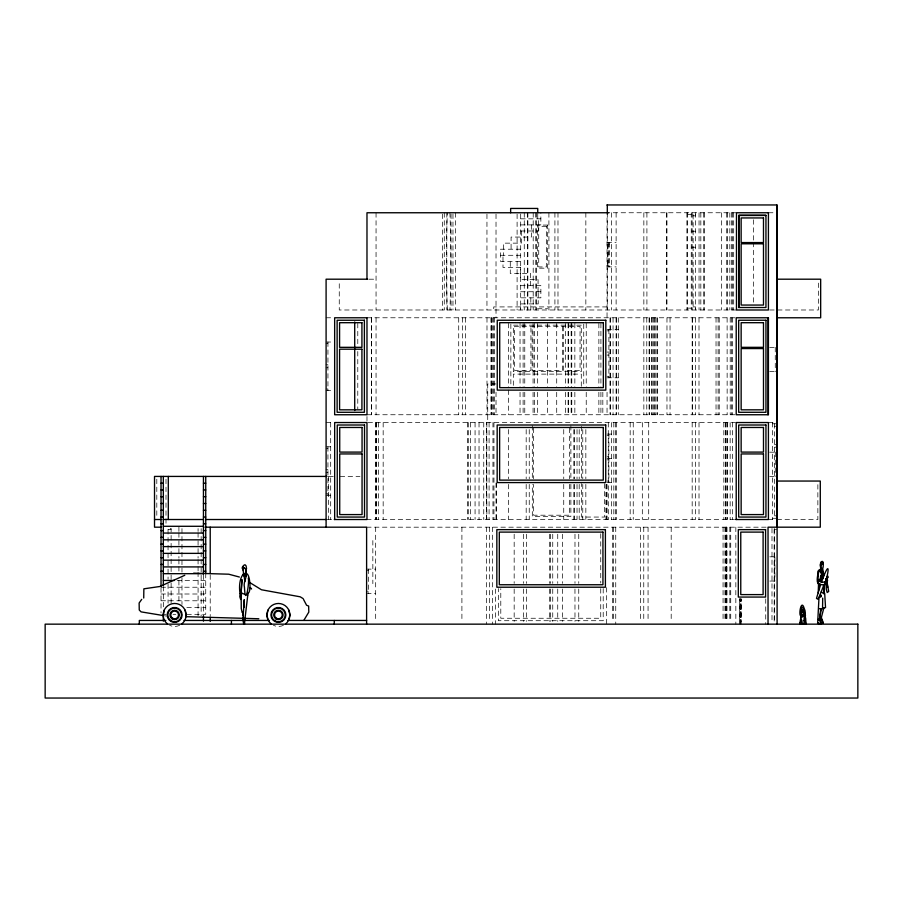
<?xml version="1.0" encoding="UTF-8"?>
<svg xmlns="http://www.w3.org/2000/svg" width="903" height="903" viewBox="0 0 903 903"><rect width="100%" height="100%" fill="white"/><g stroke="black" fill="none" stroke-linecap="round" stroke-linejoin="round"><path stroke-width="0.68" stroke-dasharray="4.51 3.39" d="M520.692 213.966L520.681 309.989L520.681 303.905L538.211 303.905L538.211 291.748M739.388 624.154L739.399 598.858M740.246 624.154L740.257 598.858L740.279 621.343M740.539 624.154L740.55 598.858L740.584 621.343M741.228 624.154L741.239 598.858L741.261 621.343M736.216 212.758L607.042 212.758L607.042 317.777M768.419 212.758L775.858 212.758M687.409 214.598L695.592 214.598M693.12 215.828L695.592 215.828M520.692 218.831L540.863 218.831M520.692 224.903L540.863 224.903L540.863 212.758M520.692 230.987L538.527 230.987L538.527 218.831M691.246 231.224L695.592 231.224M607.042 242.647L616.117 242.647M607.042 244.16L609.153 244.16M691.246 247.23L695.592 247.23M520.681 249.217L500.499 249.217L500.499 261.373L520.681 261.373M500.499 255.289L520.681 255.289M607.042 265.369L609.153 265.369M607.042 266.882L616.117 266.882M520.681 267.446L502.994 267.446L502.994 255.289M369.113 279.196L376.054 279.196M520.681 285.675L540.874 285.675L540.874 297.832L520.681 297.832M520.681 291.748L540.874 291.748M607.042 306.918L493.727 306.918L493.727 309.989M693.12 306.907L695.592 306.907M687.409 308.137L695.592 308.137M537.488 308.747L547.681 308.747M736.216 309.989L339.257 309.989L339.257 280.596M769.661 309.989L818.366 309.989L818.366 280.596M326.096 317.777L333.433 317.777M366.979 317.777L735.403 317.777M607.042 329.335L618.295 329.335M607.042 330.848L608.893 330.848M326.096 342.023L333.433 342.023M326.096 343.535L327.947 343.535M769.661 347.418L775.858 347.418M607.042 352.057L608.893 352.057M607.042 355.082L608.893 355.082M326.096 364.744L327.947 364.744M326.096 367.781L327.947 367.781M769.661 371.652L775.858 371.652M607.042 376.291L608.893 376.291M607.042 377.804L618.295 377.804M496.018 383.956L487.722 383.956L487.722 422.548M326.096 388.99L327.947 388.99M326.096 390.502L333.433 390.502M366.979 414.748L736.013 414.748M326.096 422.548L333.489 422.548M368.006 422.548L735.426 422.548M768.419 422.548L777.111 422.548M772.381 423.778L777.099 423.778M774.639 426.239L777.099 426.239M607.053 434.095L613.826 434.095M607.053 435.607L608.893 435.607M774.639 444.705L777.099 444.705M326.096 446.793L330.69 446.793M774.639 447.166L777.099 447.166M326.096 448.306L327.947 448.306M769.661 452.177L777.099 452.177M607.053 456.816L608.893 456.816M607.053 458.34L611.647 458.34M607.053 459.853L608.893 459.853M326.096 469.515L327.947 469.515M326.096 472.54L327.947 472.54M328.94 476.423L333.252 476.423M340.205 476.423L359.958 476.423M769.661 476.423L777.099 476.423M607.053 481.062L608.893 481.062M607.053 482.574L613.826 482.574M326.096 493.749L327.947 493.749M326.096 495.273L330.69 495.273M774.639 515.827L777.099 515.827M772.381 518.288L777.099 518.288M327.123 519.518L333.489 519.518M366.607 519.518L736.216 519.518M768.035 519.518L775.925 519.518M777.099 519.518L817.858 519.518L817.858 482.428M366.607 527.183L766.771 527.183M168.06 529.643L171.118 529.643M774.255 529.643L776.715 529.643M769.853 556.824L775.35 556.824M366.607 569.127L375.671 569.127M366.607 570.651L368.447 570.651M177.157 580.46L205.737 580.46M769.853 581.058L776.715 581.058M161.027 587.232L205.737 587.232M366.607 591.86L368.447 591.86M366.607 593.373L375.671 593.373M161.027 594.005L205.737 594.005M161.027 600.777L205.737 600.777M186.842 607.55L205.737 607.55M163.33 614.322L166.096 614.322M173.004 614.322L175.78 614.322M186.842 614.322L205.737 614.322L205.737 575.042M164.335 615.744L166.423 616.117M775.259 347.418L775.259 371.652M775.259 452.177L775.259 476.423M774.876 556.824L774.876 581.058M774.639 423.778L774.639 518.288M774.255 528.413L774.322 622.923M774.198 529.643L774.198 621.693M772.381 422.548L772.381 519.518M771.997 528.413L771.997 621.512M765.733 598.858L765.733 624.154M753.599 219.801L753.599 240.943M753.599 242.343L753.599 302.934M739.422 598.858L739.422 621.343M735.843 527.183L735.843 624.154M733.688 212.758L733.688 309.989M732.649 212.758L732.649 309.989M732.593 317.777L732.593 414.748M732.581 422.548L732.581 519.518M731.678 212.758L731.678 309.989M731.678 317.777L731.622 414.748M730.73 527.183L730.73 621.343M730.211 317.777L730.211 414.748M730.143 422.548L730.143 519.518M729.827 212.758L729.827 309.989M729.85 527.183L729.827 621.343M727.333 422.548L727.333 519.518M727.152 212.758L727.152 309.989M727.118 317.777L727.152 414.748M726.915 212.758L726.915 309.989M726.949 422.548L726.949 519.518M726.881 527.183L726.881 621.343M726.78 527.183L726.768 621.343M726.543 527.183L726.554 621.343M726.147 527.183L726.147 621.343M725.809 422.548L725.809 519.518M725.843 527.183L725.843 621.343M725.357 422.548L725.357 519.518M724.985 527.183L724.985 621.343M723.845 422.548L723.845 519.518M723.066 527.183L723.066 621.343M721.666 212.758L721.666 309.989M719.228 317.777L719.228 414.748M718.111 317.777L718.111 414.748M716.034 317.777L716.034 414.748M704.148 212.758L704.148 309.989M703.9 212.758L703.9 309.989M700.83 212.758L700.83 309.989M699.046 212.758L699.046 309.989M699.001 317.777L699.001 414.748M699.012 422.548L699.012 519.518M695.592 212.758L695.592 309.989M695.592 317.777L695.592 414.748M695.592 422.548L695.592 519.518M693.12 214.598L693.12 308.137M692.522 317.777L692.522 414.748M692.127 212.758L692.127 309.989M692.172 317.777L692.172 414.748M692.172 422.548L692.172 519.518M691.246 212.758L691.246 309.989M687.409 212.758L687.409 309.989M686.901 212.758L686.901 309.989M671.189 527.183L671.189 621.343M670.037 317.777L670.037 414.748M666.967 212.758L666.967 309.989M666.967 317.777L666.967 414.748M666.583 212.758L666.583 309.989M657.26 317.777L657.26 414.748M656.955 317.777L657 414.748M655.217 317.777L655.217 414.748M654.325 317.777L654.325 414.748M653.287 317.777L653.287 414.748M652.147 317.777L652.147 414.748M651.379 317.777L651.379 414.748M649.471 317.777L649.471 414.748M649.088 317.777L649.088 414.748M648.704 422.548L648.704 519.518M648.061 527.183L648.061 621.343M646.909 212.758L646.909 309.989M646.785 317.777L646.785 414.748M643.85 212.758L643.85 309.989M643.85 317.777L643.85 414.748M643.76 527.183L643.76 621.343M642.315 422.548L642.315 519.518M640.396 527.183L640.396 621.343M633.24 422.548L633.24 519.518M630.17 422.548L630.17 519.518M618.295 317.777L618.295 414.748M616.309 317.777L616.309 414.748M616.117 212.758L616.117 309.989M616.117 317.777L616.117 414.748M616.117 422.548L616.117 519.518M615.869 422.548L615.869 519.518M615.744 527.183L615.744 624.154M613.826 422.548L613.826 519.518M613.442 527.183L613.442 621.343M613.058 317.777L613.058 414.748M612.674 527.183L612.674 621.343M611.591 212.758L611.591 309.989M611.647 422.548L611.591 519.518M610.36 317.777L610.36 414.748M609.988 317.777L609.988 414.748M609.153 242.647L609.153 266.882M608.893 242.647L608.893 266.882M608.893 329.335L608.893 377.804M608.893 434.095L608.893 482.574M608.295 422.548L608.295 519.518M607.967 244.16L607.967 265.369M607.301 212.758L607.301 309.989M607.042 392.263L607.042 414.748M607.053 484.38L607.053 519.518M606.669 587.616L606.669 624.154M606.206 484.38L606.206 519.518M606.06 484.38L606.06 519.518M604.592 483.579L604.592 517.058L581.656 517.058L581.656 483.579M603.204 588.575L603.204 620.711L498.332 620.711L498.332 588.575M602.832 392.263L602.832 414.748M600.913 323.398L600.913 386.642M600.913 392.263L600.913 414.748M600.743 533.763L600.743 583.045M600.743 588.677L600.743 618.25L500.793 618.25L500.793 588.677M598.87 323.398L598.87 386.642M598.87 392.263L598.87 414.748M586.228 323.398L586.228 386.642M586.228 392.263L586.228 414.748M585.844 212.758L585.844 309.989M585.844 429.568L585.844 478.759M585.844 484.38L585.844 519.518M583.744 324.109L583.744 385.908M582.774 429.568L582.774 478.759M582.774 484.38L582.774 519.518M581.656 426.397L581.656 478.003M581.284 386.303L581.284 374.113L513.322 374.113L513.322 386.303M579.195 429.568L579.195 478.759M579.195 484.38L579.195 519.518M578.755 534.215L578.755 583.394M578.755 589.016L578.755 621.343M577.028 429.568L577.028 478.759M577.028 484.38L577.028 519.518M574.85 323.398L574.85 386.642M574.85 392.263L574.85 414.748M574.985 534.215L574.985 583.394M574.963 589.016L574.985 621.343M574.218 429.568L574.218 478.759M574.218 484.38L574.218 519.518M573.958 429.568L573.958 478.759M573.958 484.38L573.958 519.518M571.78 323.398L571.78 386.642M571.78 392.263L571.78 414.748M571.147 323.398L571.147 386.642M571.147 392.263L571.147 414.748M570.877 425.618L570.877 478.714M570.877 484.301L570.877 516.437L532.318 516.437L532.318 484.301M569.646 428.259L569.646 478.748M569.646 484.358L569.646 515.207L533.549 515.207L533.549 484.358M568.585 323.398L568.461 386.642M568.461 392.263L568.585 414.748M568.077 323.398L568.077 386.642M568.077 392.263L568.077 414.748M565.402 323.398L565.402 386.642M565.402 392.263L565.402 414.748M563.675 326.401L563.675 370.422L580.053 370.422L580.053 326.401L514.552 326.401L514.552 370.422L530.93 370.422L530.93 326.401M563.743 429.568L563.743 478.759M563.743 484.38L563.743 519.518M562.445 326.401L562.445 370.422L532.16 370.422L532.16 326.401M562.479 534.215L562.479 583.394M562.479 589.016L562.479 621.343M557.986 212.758L557.986 309.989M557.738 534.215L557.738 583.394M557.738 589.016L557.738 621.343M556.711 323.398L556.711 386.642M556.711 392.263L556.711 414.748M554.916 212.758L554.916 309.989M552.749 534.215L552.749 583.394M552.749 589.016L552.749 621.343M550.458 534.215L550.458 583.394M550.458 589.016L550.458 621.343M549.69 534.215L549.69 583.394M549.69 589.016L549.69 621.343M548.911 212.758L548.911 309.989M547.511 323.398L547.511 386.642M547.511 392.263L547.511 414.748M538.064 291.748L538.064 279.603L520.376 279.603L520.376 267.446M537.748 213.966L537.748 218.831M537.669 323.398L537.669 386.642M537.669 392.263L537.669 414.748M536.134 212.758L536.134 309.989M535.908 212.758L536.032 309.989M534.61 323.398L534.61 386.642M534.61 392.263L534.61 414.748M533.549 428.259L533.549 478.748M533.199 212.758L533.199 309.989M533.075 323.398L533.075 386.642M533.075 392.263L533.075 414.748M532.318 425.618L532.318 478.714M531.359 224.903L531.359 237.06L511.087 237.06L511.087 249.217M530.817 297.832L530.817 309.989M530.558 285.675L530.558 273.519L510.274 273.519L510.274 261.373M529.237 429.568L529.237 478.759M529.237 484.38L529.237 519.518M527.837 212.758L527.837 309.989M527.702 212.758L527.702 309.989M526.438 534.215L526.438 583.394M526.438 589.016L526.438 621.343M526.178 429.568L526.178 478.759M526.178 484.38L526.178 519.518M524.767 323.398L524.767 386.642M524.767 392.263L524.767 414.748M524.259 212.758L524.259 309.989M523.368 534.215L523.368 583.394M523.368 589.016L523.368 621.343M523.108 323.398L523.108 386.642M523.108 392.263L523.108 414.748M521.302 230.987L521.302 243.144L503.468 243.144L503.468 255.289M520.038 323.398L520.038 386.642M520.038 392.263L520.038 414.748M517.103 214.169L517.103 309.989M514.168 534.215L514.168 583.394M514.168 589.016L514.168 621.343M510.861 324.109L510.861 385.908M508.412 323.398L508.412 386.642M508.412 390.119L508.412 414.748M508.412 429.568L508.412 478.759M508.412 484.38L508.412 519.518M496.424 482.981L496.402 519.518M496.018 214.158L496.018 317.777M496.018 392.263L496.018 414.748M496.018 482.981L496.018 519.518M495.634 589.016L495.634 624.154M494.494 317.777L494.494 414.748M493.952 422.548L493.952 519.518M493.083 317.777L493.083 414.748M492.959 317.777L492.959 414.748M492.959 422.548L492.959 519.518M492.575 527.183L492.575 624.154M491.548 317.777L491.548 414.748M491.424 317.777L491.424 414.748M490.939 317.777L490.939 414.748M489.64 527.183L489.64 621.343M489.087 422.548L489.087 519.518M486.954 214.169L486.954 309.989M486.988 317.777L486.988 414.748M486.864 422.548L486.864 519.518M486.57 527.183L486.57 624.154M483.76 422.548L483.76 519.518M479.03 422.548L479.03 519.518M475.068 422.548L475.068 519.518M470.339 422.548L470.339 519.518M468.296 422.548L468.296 519.518M467.517 422.548L467.517 519.518M465.609 317.777L465.609 414.748M462.55 317.777L462.55 414.748M461.907 527.183L461.907 621.343M458.713 317.777L458.713 414.748M455.654 212.758L455.654 309.989M452.967 214.101L452.967 309.989M451.048 214.101L451.048 309.989M446.838 212.758L446.838 309.989M444.276 212.758L444.276 309.989M442.493 214.101L442.493 309.989M383.165 422.548L383.165 519.518M378.357 422.548L378.357 519.518M376.506 422.548L376.506 519.518M376.054 212.758L376.054 309.989M376.054 317.777L376.054 414.748M376.088 422.548L376.077 519.518M375.671 527.183L375.671 621.343M375.434 422.548L375.434 519.518M372.849 540.581L372.849 583.677M371.584 317.777L371.584 414.748M371.449 317.777L371.449 414.748M368.447 569.127L368.447 593.373M366.979 416.531L366.979 422.548M357.78 323.398L357.78 345.883M357.78 351.504L357.78 409.127M330.69 422.548L330.69 519.518M328.387 476.423L328.387 519.518M327.947 342.023L327.947 390.502M327.947 446.793L327.947 495.273M210.218 574.963L210.218 615.722M203.446 575.042L203.446 614.322M201.143 528.594L201.143 558.099M201.143 559.51L201.143 615.722M198.073 528.594L198.073 531.404M198.073 532.804L198.073 558.099M198.073 559.51L198.073 565.131M198.073 566.531L198.073 570.752M198.073 572.152L198.073 615.722M181.977 528.594L181.977 572.152M181.977 577.773L181.977 604.479M178.918 527.183L178.918 531.404M178.918 532.804L178.918 558.099M178.918 559.51L178.918 565.131M178.918 566.531L178.918 572.152M178.918 580.584L178.918 603.08M171.118 603.181L171.118 528.413L168.06 528.413L168.06 579.195M168.06 584.038L168.06 603.181M166.005 479.233L166.005 524.361M163.33 586.51L163.33 607.55M161.027 587.898L161.027 612.968M156.806 479.2L156.806 518.13M179.618 625.305A11.479 11.479 0 0 1 169.651 625.305M283.395 625.305A11.479 11.479 0 0 1 273.428 625.305M447.335 309.989A1304.135 1304.135 0 0 1 447.335 212.758M449.908 212.758A1304.135 1304.135 0 0 1 449.908 309.989M547.681 225.073L537.499 225.073L537.499 268.168L547.681 268.168L547.681 225.073M546.45 226.303L538.73 226.303L538.73 266.938L546.45 266.938L546.45 226.303M581.284 325.159L513.322 325.159L513.322 371.652L581.284 371.652L581.284 325.159M486.615 519.518L486.627 422.548L486.593 519.518"/><path stroke-width="1.35" d="M777.099 481.141L777.111 422.548M243.562 573.631C242.049 577.006 245.661 576.103 244.002 573.303C239.239 577.954 239.035 587.593 240.04 593.497L239.792 596.748L240.672 599.479L241.97 579.624L241.282 590.506M818.208 592.876L818.558 583.541M143.724 598.034L143.859 588.824L159.887 586.499L184.776 575.279M827.103 586.645L827.137 584.591M821.482 582.187C831.956 553.234 827.825 578.834 823.694 585.562L819.01 597.267L817.633 623.296L820.319 624.289L821.786 623.239L819.563 618.566L820.737 608.645M244.058 607.324L244.261 599.626L242.918 619.548L243.697 624.131M246.09 572.446C247.501 577.164 242.907 581.893 244.465 587.481C245.435 608.611 249.612 581.904 248.269 578.191M825.003 582.108C824.744 581.408 820.782 583.643 819.732 580.764C816.131 582.435 819.992 585.155 822.791 584.738L823.694 585.562M803.196 609.762C803.388 616.422 798.433 606.714 802.225 607.166C803.501 606.048 804.11 620.417 804.054 612.415M822.622 569.635L823.276 576.159L822.227 570.211L820.793 568.619L820.263 565.65L820.725 562.197L822.181 561.339L823.039 561.971C823.615 564.217 823.197 572.637 820.951 566.779M801.661 623.363L800.622 624.007M827.396 580.178L827.238 578.846M820.883 564.386L821.764 561.813L822.983 562.637M827.125 583.338L827.453 580.065L827.058 584.297L826.064 584.241L825.974 579.252M248.009 593.248L244.848 619.819L244.341 620.858L243.178 620.203M821.053 618.702L823.807 608.125M801.322 610.823C800.114 615.09 800.972 618.882 801.153 623.352M822.227 570.211L822.069 572.118L821.38 571.068M822.678 569.059L822.464 572.852M824.518 584.862L824.123 593.745L823.581 585.866M823.322 577.581L823.085 576.464L823.096 578.146M243.596 573.563L242.851 568.676M246.135 569.782L245.977 574.466L244.295 575.143M801.717 612.065L801.446 613.024L800.893 611.816M241.214 597.91L241.169 590.889M817.813 580.663L818.49 572.75L820.793 568.619M827.204 577.864C826.234 581.555 828.48 571.497 827.351 578.067M245.514 568.946L246.045 571.938M803.489 613.16C803.975 615.191 801.254 614.175 802.056 615.959L801.853 617.359L801.83 616.422M805.871 624.007C803.896 619.695 806.864 613.182 804.133 608.272C801.616 599.265 798.839 612.155 800.306 615.462M822.475 564.149C819.721 563.969 824.879 564.691 822.577 564.149M821.47 608.724L819.563 618.307M164.29 609.965L163.285 615.553M268.067 609.965L266.927 614.954L267.852 619.018M288.836 619.616L289.897 614.954L288.757 609.965M826.369 584.354L826.245 589.128L827.182 592.515L828.706 591.442L827.238 583.169M244.329 567.829L243.02 568.698C240.57 568.755 243.889 564.51 244.961 564.77A5.813 2.833 90 0 1 246.124 566.034C247.445 571.881 245.424 568.1 242.817 567.05M244.905 581.622L244.103 576.012M819.732 584.139L818.682 590.28M820.692 584.365L816.504 598.339L817.666 599.163L819.01 597.267M804.189 613.509L804.336 611.026M820.274 581.103L821.741 574.94L820.026 570.324M825.985 579.952L826.008 581.34M241.18 599.208L241.282 608.577L242.128 612.336L243.291 612.787M820.646 581.476L822.215 576.407L823.085 576.464M242.975 568.788L243.291 569.849L243.426 568.54M244.352 594.05L241.857 593.395L241.733 592.571M304.029 620.045L308.803 612.099L308.645 606.048L306.58 605.258L303.487 599.366M820.872 564.522C821.651 568.077 819.721 564.544 821.527 564.003M824.529 584.997L826.064 584.015M141.726 599.366L139.13 603.012L139.254 610.01L141.082 611.873L162.754 615.451M820.308 564.872L821.504 564.183M826.019 581.453L825.24 581.408M804.121 620.508L805.047 621.106M805.532 615.304L804.155 616.478L803.986 624.007M827.475 579.026L826.087 578.936M823.254 622.709L820.635 623.77L817.644 622.641M245.876 576.249L246.056 574.206M244.499 624.131L244.792 620.113M822.994 575.674C820.838 575.222 822.193 565.368 817.847 571.373C818.299 575.493 815.77 580.392 818.445 584.072M240.04 593.497L240.706 593.429M826.155 578.71L827.058 578.789M822.565 608.385L825.534 607.572L824.676 593.248M819.811 618.115C821.008 618.352 825.218 623.702 821.764 623.442M819.563 618.566L819.134 619.864L820.646 622.167M243.234 615.79L242.512 612.336M818.728 608.678L822.543 608.836L822.701 598.102M606.918 204.958L777.111 204.958L777.099 624.154M608.803 212.758L366.979 212.758L366.979 279.196M765.947 215.478L738.677 215.478L738.677 307.517L765.947 307.517L765.947 215.219L738.936 215.219L738.936 307.517M367.735 279.196L326.096 279.196L326.096 527.183M777.099 279.196L820.669 279.196L820.669 317.777L777.099 317.777M326.988 476.423L154.515 476.423L154.515 527.183L161.434 527.183M777.099 481.051L820.285 481.051L820.285 527.183L768.035 527.183L768.035 624.154M161.027 483.195L163.33 483.195M203.446 483.195L205.737 483.195M161.027 489.957L163.33 489.957M203.446 489.957L205.737 489.957M161.027 496.729L163.33 496.729M203.446 496.729L205.737 496.729M161.027 503.502L163.33 503.502M203.446 503.502L205.737 503.502M161.027 510.274L163.33 510.274M203.446 510.274L205.737 510.274M161.027 517.047L163.33 517.047M203.446 517.047L205.737 517.047M154.515 519.518L161.027 519.518M163.195 519.518L203.446 519.518M205.737 519.518L326.096 519.518M334.279 519.518L366.979 519.518L366.979 422.548L334.663 422.548L334.663 519.518M735.843 519.518L768.419 519.518L768.419 422.548L736.216 422.548L736.216 519.518M161.027 523.819L163.33 523.819M203.446 523.819L205.737 523.819M163.33 526.291L203.446 526.291M205.037 527.183L366.607 527.183L366.607 624.154M161.027 530.592L163.33 530.592M203.446 530.592L205.737 530.592M163.33 533.063L203.446 533.063M161.027 537.364L163.33 537.364M203.446 537.364L205.737 537.364M163.33 539.836L203.446 539.836M161.027 544.137L163.33 544.137M203.446 544.137L205.737 544.137M163.33 546.597L203.446 546.597M161.027 550.909L163.33 550.909M203.446 550.909L205.737 550.909M163.33 553.37L203.446 553.37M161.027 557.682L163.33 557.682M203.446 557.682L205.737 557.682M163.33 560.142L203.446 560.142M161.027 564.454L163.33 564.454M203.446 564.454L205.737 564.454M163.33 566.915L203.446 566.915M161.027 571.215L163.33 571.215M203.446 571.215L205.737 571.215M163.33 573.687L203.446 573.687M163.33 580.46L174.392 580.46M165.825 620.451L139.31 620.451L139.31 624.154M183.975 620.451L269.466 620.451M287.786 620.451L366.607 620.451M799.787 622.788L800.656 623.634M193.648 573.168L228.73 574.206L239.397 577.028M258.822 618.758L185.725 616.67L186.12 614.954L184.98 609.965M823.841 574.127L822.859 571.701M250.21 588.214L251.576 588.903L250.379 587.605M247.625 593.045C251.294 594.332 250.503 575.087 246.632 573.574M303.069 598.565L300.214 596.815L261.464 589.761L248.901 582.006M247.264 594.151L247.659 595.19M821.358 617.517L822.656 621.287M823.762 593.7L821.301 591.894M242.783 569.748L242.67 568.653M819.134 619.864L818.152 619.334M802.677 614.74L801.187 613.848M818.05 582.886L817.655 582.424C816.989 581.024 819.044 577.954 820.138 579.997M803.173 614.446L804.155 616.478M822.893 571.385L824.134 575.538M827.238 584.681L827.656 587.266M820.093 580.934L820.703 575.392M801.819 620.147L802.327 624.007M805.6 617.81L806.074 624.007L799.674 624.007L800.747 618.329M776.715 204.958L776.715 527.183M768.035 317.777L768.035 414.748M607.301 204.958L607.301 212.758M537.748 212.758L537.748 208.446L510.646 208.446L510.646 212.758M354.71 321.987L354.71 410.538M334.279 620.451L334.279 624.154M231.428 620.451L231.428 624.154M210.218 527.183L210.218 573.563M210.218 617.133L210.218 621.343M205.737 476.423L205.737 574.003M203.446 476.423L203.446 574.003M203.446 615.677L203.446 621.095M168.297 476.423L168.297 519.518M163.33 476.423L163.33 585.121M163.33 615.677L163.33 621.095M161.027 476.423L161.027 586.51M167.473 623.928A11.479 11.479 0 0 1 166.22 607.143A11.479 11.479 0 0 1 183.061 607.143A11.479 11.479 0 0 1 181.796 623.928M271.25 623.928A11.479 11.479 0 0 1 269.997 607.143A11.479 11.479 0 0 1 286.827 607.143A11.479 11.479 0 0 1 285.574 623.928M827.453 577.265C827.656 579.207 828.186 575.459 827.453 577.265M821.143 595.72C820.771 598.926 820.116 594.106 821.143 595.72M820.161 595.382C820.24 599.818 822.215 593.294 820.161 595.382M802.44 610.022C801.706 612.595 801.435 607.9 802.44 610.022M802.823 607.606L802.823 607.606M801.796 607.538L801.187 607.595L801.796 607.538M768.419 212.758L736.476 212.758L736.476 309.989L768.419 309.989L768.419 212.758M763.486 217.939L741.149 217.939L741.149 242.568L763.486 242.568L763.486 217.939M763.486 243.799L741.149 243.799L741.149 305.056L763.486 305.056L763.486 243.799M366.979 317.777L334.652 317.777L334.652 414.748L366.979 414.748L366.979 317.777M768.419 317.777L736.216 317.777L736.216 414.748L768.419 414.748L768.419 317.777M364.394 320.238L337.124 320.238L337.124 412.287L364.394 412.287L364.383 320.238M605.811 320.238L497.248 320.238L497.248 390.119L605.811 390.119L605.811 320.238M765.947 320.238L738.677 320.238L738.677 412.287L765.947 412.287L765.947 320.238M361.922 322.698L339.584 322.698L339.584 347.328L361.922 347.328L361.922 322.698M603.351 322.698L499.72 322.698L499.72 387.658L603.351 387.658L603.351 322.698M763.486 322.698L741.149 322.698L741.149 347.328L763.486 347.328L763.486 322.698M763.486 348.558L741.149 348.558L741.149 409.827L763.486 409.827L763.486 348.558M361.922 349.179L339.584 349.179L339.584 409.827L361.922 409.827L361.922 349.179M364.519 425.008L337.248 425.008L337.248 517.058L364.519 517.058L364.519 425.008M605.732 425.008L497.169 425.008L497.169 482.574L605.732 482.574L605.732 425.008M765.947 425.008L738.688 425.008L738.688 517.058L765.947 517.058L765.947 425.008M362.058 427.469L339.72 427.469L339.72 452.098L362.058 452.098L362.058 427.469M603.272 427.469L499.63 427.469L499.63 480.114L603.272 480.114L603.272 427.469M763.486 427.469L741.149 427.469L741.149 452.098L763.486 452.098L763.486 427.469M362.058 453.938L339.72 453.938L339.72 514.586L362.058 514.586L362.058 453.938M763.486 453.938L741.149 453.938L741.149 514.586L763.486 514.586L763.486 453.938M605.405 529.643L496.842 529.643L496.842 587.21L605.405 587.21L605.405 529.643M765.575 529.643L738.304 529.643L738.304 597.064L765.575 597.064L765.575 529.643M602.944 532.104L499.303 532.104L499.303 584.749L602.944 584.749L602.944 532.104M763.103 532.104L740.765 532.104L740.765 594.603L763.103 594.603L763.103 532.104M857.85 624.154L45.15 624.154L45.15 698.042L857.85 698.042L857.85 624.154M170.904 621.411A7.461 7.461 0 0 0 182.101 614.954A7.461 7.461 0 0 0 170.904 608.487A7.461 7.461 0 0 0 170.904 621.411M171.22 620.869A6.829 6.829 0 0 0 181.469 614.954A6.829 6.829 0 0 0 171.22 609.04A6.829 6.829 0 0 0 171.22 620.869M172.304 619.006A4.673 4.673 0 0 0 179.313 614.954A4.673 4.673 0 0 0 172.304 610.902A4.673 4.673 0 0 0 172.304 619.006M172.699 618.307A3.883 3.883 0 0 0 178.512 614.954A3.883 3.883 0 0 0 172.699 611.591A3.883 3.883 0 0 0 172.699 618.307M274.681 621.411A7.461 7.461 0 0 0 285.867 614.954A7.461 7.461 0 0 0 274.681 608.487A7.461 7.461 0 0 0 274.681 621.411M274.997 620.869A6.829 6.829 0 0 0 285.246 614.954A6.829 6.829 0 0 0 274.997 609.04A6.829 6.829 0 0 0 274.997 620.869M276.07 619.006A4.673 4.673 0 0 0 283.091 614.954A4.673 4.673 0 0 0 276.07 610.902A4.673 4.673 0 0 0 276.07 619.006M276.476 618.307A3.883 3.883 0 0 0 282.289 614.954A3.883 3.883 0 0 0 276.476 611.591A3.883 3.883 0 0 0 276.476 618.307"/></g></svg>
